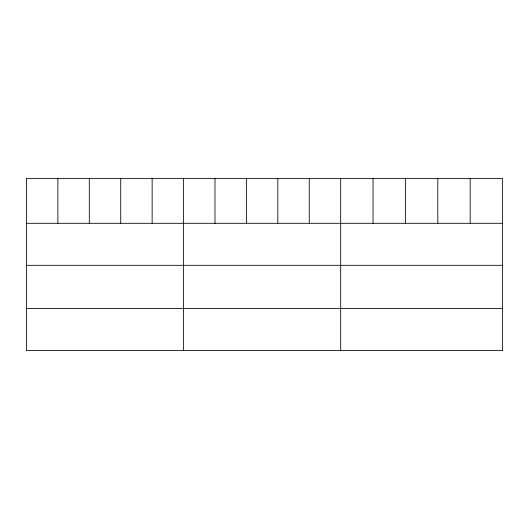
<?xml version="1.0" encoding="UTF-8"?>
<svg xmlns="http://www.w3.org/2000/svg" width="529" height="529" viewBox="0 0 529 529"><rect width="100%" height="100%" fill="white"/><g stroke="black" fill="none" stroke-linecap="round" stroke-linejoin="round"><path stroke-width="0.79" d="M502.55 223.311L502.55 350.595L26.45 350.595L26.45 178.405L502.55 178.405L502.55 223.311L26.45 223.311M26.45 265.313L502.55 265.313M26.45 308.592L502.55 308.592M470.175 178.405L470.175 223.311M437.8 178.405L437.8 223.311M405.426 178.405L405.426 223.311M373.051 178.405L373.051 223.311M340.676 178.405L340.676 350.595M309.253 178.405L309.253 223.311M277.831 178.405L277.831 223.311M246.408 178.405L246.408 223.311M214.986 178.405L214.986 223.311M183.563 178.405L183.563 350.595M152.14 178.405L152.14 223.311M120.718 178.405L120.718 223.311M89.295 178.405L89.295 223.311M57.873 178.405L57.873 223.311"/></g></svg>
